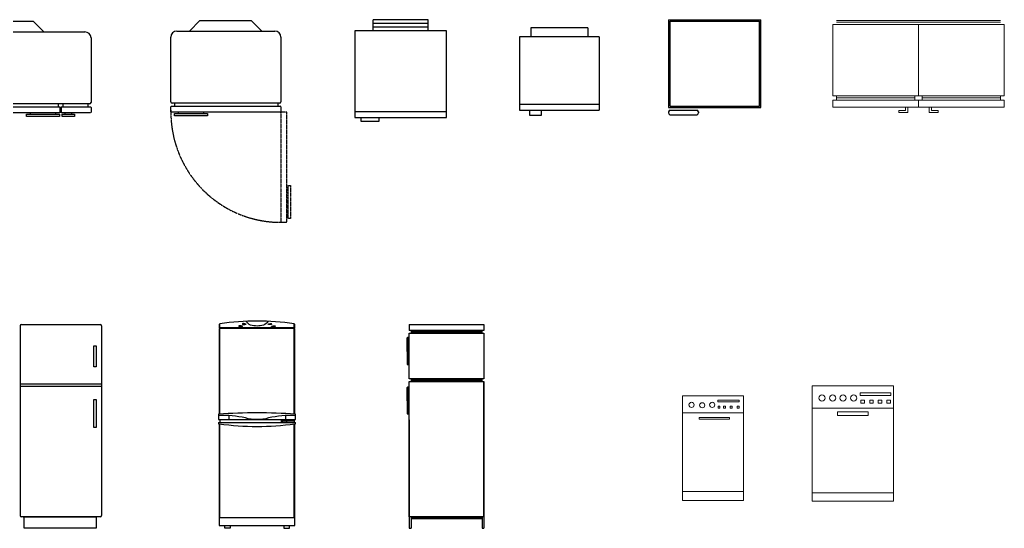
# Model space of a CAD drawing. Header units: millimetres. Extents: x 1738 to 17488, y 11313 to 20600.
# Drawn here: x 10238 to 17488, y 16852 to 20596 of the extents above; entities that cross this region are included whole.
import ezdxf

# ---------------------------------------------------------------- set-up
doc = ezdxf.new("R2010")
doc.units = ezdxf.units.MM
doc.linetypes.add('STYLE_02', pattern=[0.295276, 0.19685, -0.098425])

# ---------------------------------------------------------------- blocks, each defined once
blk = doc.blocks.new('A$C56C01848')
for p, q in [((136.4, 624.2), (214.2, 702)), ((214.2, 702), (591.5, 702)), ((669.3, 624.2), (591.5, 702)), ((45, 624.2), (972.8, 624.2)), ((0, 103.5), (0, 579.2)), ((1017.8, 579.2), (1017.8, 103.5)), ((1008.8, 94.5), (9, 94.5)), ((26.7, 94.5), (26.7, 72)), ((776.4, 94.5), (776.4, 72)), ((810.1, 94.5), (810.1, 72)), ((994.6, 94.5), (994.6, 72)), ((0, 31.5), (0, 67.5)), ((4.5, 72), (787.6, 72)), ((787.6, 27), (4.5, 27)), ((542.3, 18), (785.3, 18)), ((542.3, 0), (542.3, 18)), ((785.3, 0), (542.3, 0)), ((569.3, 27), (569.3, 18)), ((758.3, 18), (758.3, 27)), ((785.3, 18), (785.3, 0)), ((787.6, 72), (787.6, 27)), ((798.9, 72), (1013.3, 72)), ((798.9, 72), (798.9, 27)), ((1013.3, 27), (798.9, 27)), ((805.9, 0), (805.9, 18)), ((805.9, 18), (896, 18)), ((896, 0), (805.9, 0)), ((824.3, 27), (824.3, 18)), ((877.6, 18), (877.6, 27)), ((896, 18), (896, 0)), ((1017.8, 67.5), (1017.8, 31.5))]:
    blk.add_line(p, q)
for centre, radius, start, end in [((45, 579.2), 45, 90, 180), ((972.8, 579.2), 45, 0, 90), ((9, 103.5), 9, 180, 270), ((1008.8, 103.5), 9, 270, 0), ((4.5, 67.5), 4.5, 90, 180), ((4.5, 31.5), 4.5, 180, 270), ((1013.3, 67.5), 4.5, 0, 90)]:
    blk.add_arc(centre, radius, start, end)
blk = doc.blocks.new('A$C65FB7E00')
for p, q in [((136.4, 1407.2), (214.2, 1485)), ((214.2, 1485), (591.5, 1485)), ((669.3, 1407.2), (591.5, 1485)), ((45, 1407.2), (765, 1407.2)), ((0, 886.5), (0, 1362.2)), ((810, 1362.2), (810, 886.5)), ((801, 877.5), (9, 877.5)), ((26.7, 877.5), (26.7, 855)), ((786.9, 877.5), (786.9, 855)), ((0, 814.5), (0, 850.5)), ((4.5, 855), (805.5, 855)), ((805.5, 810), (4.5, 810)), ((27, 783), (27, 801)), ((27, 801), (270, 801)), ((54, 810), (54, 801)), ((243, 801), (243, 810)), ((270, 801), (270, 783)), ((810, 850.5), (810, 814.5)), ((270, 783), (27, 783))]:
    blk.add_line(p, q)
at = {"linetype": 'STYLE_02'}
for p, q in [((810, 805.5), (810, 0.9)), ((854.1, 810), (814.5, 810)), ((855, 9), (855, 809.1)), ((863, 243), (854, 243)), ((863, 270), (881, 270)), ((863, 27), (863, 270)), ((881, 270), (881, 27)), ((810.9, 0), (846, 0)), ((854, 54), (863, 54)), ((881, 27), (863, 27))]:
    blk.add_line(p, q, dxfattribs=at)
for centre, radius, start, end in [((45, 1362.2), 45, 90, 180), ((765, 1362.2), 45, 0, 90), ((9, 886.5), 9, 180, 270), ((801, 886.5), 9, 270, 0), ((4.5, 850.5), 4.5, 90, 180), ((4.5, 814.5), 4.5, 180, 270), ((805.5, 850.5), 4.5, 0, 90), ((805.5, 814.5), 4.5, 270, 0), ((814.5, 805.5), 4.5, 90, 180)]:
    blk.add_arc(centre, radius, start, end)
for centre, radius, start, end in [((810, 810), 810, 178.93945, 271.29051), ((854.1, 809.1), 0.9, 0, 90), ((810.9, 0.9), 0.9, 180, 270), ((846, 9), 9, 270, 0), ((854.1, 0.9), 0.9, 270, 0), ((854.1, 0.9), 0.9, 270, 0)]:
    blk.add_arc(centre, radius, start, end, dxfattribs=at)
blk = doc.blocks.new('A$C15BA614B')
for p, q in [((495, 747), (495, 720)), ((630, 747), (495, 747)), ((630, 720), (630, 747)), ((0, 720), (0, 81)), ((675, 720), (0, 720)), ((675, 675), (0, 675)), ((675, 81), (675, 720)), ((0, 81), (675, 81)), ((135, 81), (135, 0)), ((540, 81), (540, 0)), ((135, 54), (540, 54)), ((135, 27), (540, 27)), ((135, 0), (540, 0))]:
    blk.add_line(p, q)
blk = doc.blocks.new('A$C659B0DF6')
for p, q in [((585, 606.1), (0, 606.1)), ((0, 66.1), (0, 606.1)), ((423, 642.1), (423, 606.1)), ((513, 642.1), (423, 642.1)), ((513, 606.1), (513, 642.1)), ((585, 66.1), (585, 606.1)), ((585, 561.1), (0, 561.1)), ((0, 66.1), (585, 66.1)), ((82.3, 0), (82.3, 66.1)), ((502.7, 0), (502.7, 66.1)), ((82.3, 0), (502.7, 0))]:
    blk.add_line(p, q)
blk = doc.blocks.new('A$C2D136ECC')
for p, q in [((18, 1500), (568.2, 1500)), ((18, 1500), (18, 1457)), ((568.2, 1457), (18, 1457)), ((31.6, 1456.9), (31.6, 1438.2)), ((31.6, 1452.7), (551.8, 1452.7)), ((551.8, 1456.9), (551.8, 1438.2)), ((568.2, 1500), (568.2, 1457)), ((0, 1395.9), (3.7, 1206.9)), ((5, 1404.1), (8.8, 1206.9)), ((18, 1405.1), (9, 1405.1)), ((18, 1436.9), (568, 1436.9)), ((18, 1100), (18, 1436.9)), ((31.6, 1448.8), (551.8, 1448.8)), ((31.6, 1444.8), (551.8, 1444.8)), ((568, 1436.9), (568, 1100)), ((3.7, 1206.9), (18, 1206.9)), ((492.6, 1100), (18, 1100)), ((31.6, 1100), (31.6, 1081.3)), ((31.6, 1095.8), (492.6, 1095.8)), ((31.6, 1091.8), (492.6, 1091.8)), ((31.6, 1087.9), (492.6, 1087.9)), ((36.4, 1100), (36.4, 1081.3)), ((568, 1100), (492.6, 1100)), ((492.6, 1095.8), (551.8, 1095.8)), ((492.6, 1091.8), (551.8, 1091.8)), ((492.6, 1087.9), (551.8, 1087.9)), ((551.8, 1100), (551.8, 1081.3)), ((0, 1030.9), (3.7, 841.9)), ((5, 1039.1), (8.8, 841.9)), ((18, 1040.1), (9, 1040.1)), ((18, 85.2), (18, 1081.3)), ((18, 1081.3), (492.6, 1081.3)), ((492.6, 1081.3), (568, 1081.3)), ((568, 85.2), (568, 1081.3)), ((568, 1081.3), (568, 85.2)), ((3.7, 841.9), (18, 841.9)), ((18, 798.7), (18, 0)), ((545.1, 85.2), (18, 85.2)), ((31.6, 85.2), (31.6, 0)), ((31.6, 81.2), (545.1, 81.2)), ((31.6, 76.5), (545.1, 76.5)), ((568, 85.2), (545.1, 85.2)), ((545.1, 81.2), (554.4, 81.2)), ((545.1, 76.5), (554.4, 76.5)), ((554.4, 85.2), (554.4, 0)), ((568, 85.2), (568, 0)), ((18, 0), (31.6, 0)), ((31.6, 71.9), (545.1, 71.9)), ((545.1, 71.9), (554.4, 71.9)), ((554.4, 0), (554.4, 0)), ((554.4, 0), (568, 0))]:
    blk.add_line(p, q)
for centre in [(9, 1396.1), (9, 1031.1)]:
    blk.add_arc(centre, 8.99, 90, 181.12299)
blk = doc.blocks.new('A$C43BC2F3A')
for p, q in [((0, 1490.5), (0, 93.5)), ((10, 1500), (590, 1500)), ((600, 1490), (600, 93.5)), ((590, 83.5), (10.3, 83.5)), ((22.6, 83.5), (561, 83.5)), ((30.8, 0), (30.8, 83.5)), ((561, 83.5), (561, 0)), ((561, 0), (30.8, 0))]:
    blk.add_line(p, q)
for points in [[(561, 1344.2), (561, 1188.3), (544.3, 1188.3), (544.3, 1344.2)], [(561, 949), (561, 743), (544.3, 743), (544.3, 949)]]:
    blk.add_lwpolyline(points, close=True)
for points in [[(600, 1060.3), (0, 1060.3)], [(600, 1043.6), (0, 1043.6)]]:
    blk.add_lwpolyline(points)
for centre, radius, start, end in [((10, 1490), 10, 90, 180), ((590, 1490), 10, 0, 90), ((10.5, 94), 10.5, 182.87909, 268.80508), ((590, 93.5), 10, 270, 0)]:
    blk.add_arc(centre, radius, start, end)
blk = doc.blocks.new('A$C097D0B75')
for p, q in [((0, 699.3), (0, 51.8)), ((10.8, 61.8), (10.8, 689.3)), ((669.3, 61.8), (669.3, 689.3)), ((680.1, 51.8), (680.1, 699.3)), ((0, 51.8), (680.1, 51.8)), ((0, 19.8), (0, 12.5)), ((10.8, 61.8), (669.3, 61.8)), ((12.5, 32.4), (206.9, 32.4)), ((12.5, 0), (206.9, 0)), ((219.4, 19.8), (219.4, 12.5))]:
    blk.add_line(p, q)
at = {"linetype": 'Continuous'}
for p, q in [((0, 699.3), (680.1, 699.3)), ((10.8, 689.3), (669.3, 689.3))]:
    blk.add_line(p, q, dxfattribs=at)
for centre, start, end in [((12.5, 19.8), 90, 180), ((12.5, 12.5), 180, 270), ((206.9, 19.8), 0, 90), ((206.9, 12.5), 270, 0)]:
    blk.add_arc(centre, 12.5, start, end)
blk = doc.blocks.new('refriferador doble')
at = {"lineweight": 20}
for p, q in [((1311.3601, 363.9316), (1310.5704, 363.9316)), ((1310.5704, 363.9316), (1310.5704, 363.8658)), ((1311.2634, 363.9792), (1311.1793, 363.9792)), ((1311.1793, 363.9792), (1311.1793, 363.9619)), ((1311.1793, 363.9619), (1311.2411, 363.9619)), ((1311.2411, 363.9619), (1311.2411, 363.9316)), ((1311.2634, 363.9316), (1311.2634, 363.9792)), ((1311.3601, 363.9316), (1312.1498, 363.9316)), ((1311.3601, 363.8658), (1311.3601, 363.9316)), ((1311.3601, 363.8658), (1311.3601, 363.9316)), ((1311.4568, 363.9316), (1311.4568, 363.9792)), ((1311.4568, 363.9792), (1311.541, 363.9792)), ((1311.541, 363.9619), (1311.4791, 363.9619)), ((1311.4791, 363.9619), (1311.4791, 363.9316)), ((1311.541, 363.9792), (1311.541, 363.9619)), ((1312.1498, 363.9316), (1312.1498, 363.8658)), ((1310.5704, 363.8658), (1311.3601, 363.8658)), ((1310.5704, 363.8263), (1311.3601, 363.8263)), ((1310.5704, 363.1682), (1310.5704, 363.8263)), ((1310.6053, 363.8658), (1310.6053, 363.8263)), ((1311.3252, 363.846), (1310.6053, 363.846)), ((1311.3252, 363.8658), (1311.3252, 363.8263)), ((1312.1498, 363.8658), (1311.3601, 363.8658)), ((1312.1498, 363.8263), (1311.3601, 363.8263)), ((1311.3601, 363.8263), (1311.3601, 363.1682)), ((1311.3601, 363.8263), (1311.3601, 363.1682)), ((1311.395, 363.8658), (1311.395, 363.8263)), ((1311.395, 363.846), (1312.115, 363.846)), ((1312.115, 363.8658), (1312.115, 363.8263)), ((1312.1498, 363.1682), (1312.1498, 363.8263)), ((1311.3601, 363.1682), (1310.5704, 363.1682)), ((1310.6054, 363.1471), (1311.3178, 363.1471)), ((1310.6054, 363.1339), (1311.3178, 363.1339)), ((1312.1149, 363.1471), (1311.3035, 363.1471)), ((1312.1149, 363.1339), (1311.3035, 363.1339)), ((1311.3601, 363.1682), (1312.1498, 363.1682))]:
    blk.add_line(p, q, dxfattribs=at)
blk = doc.blocks.new('A$C268718F8')
at = {"lineweight": 20, "xscale": 800, "yscale": 800, "zscale": 800, "rotation": 180}
blk.add_blockref('refriferador doble', (1049719.9, 291183.4), dxfattribs=at)
blk = doc.blocks.new('A$C19BD1E5B')
h = blk.add_hatch()
h.set_pattern_fill('ANSI31', color=0, scale=30, style=0)
h.set_pattern_definition([(45, (-51843.754, 5625.0235), (-2.65165043, 2.65165043), [])])
h.paths.add_polyline_path([(494, 790.4, 1), (486, 790.4, 1)])
h.paths.add_polyline_path([(475.6, 790.4, 1), (467.6, 790.4, 1)])
at = {"color": 0}
for p, q in [((5, 1500.7), (5, 1475)), ((561, 1475), (5, 1475)), ((5, 1470), (5, 840)), ((561, 1470), (5, 1470)), ((10, 840.4), (10, 1505.7)), ((10, 1475), (10, 1470)), ((556, 840.4), (556, 1505.7)), ((556, 1475), (556, 1470)), ((561, 1475), (561, 1500.7)), ((561, 840), (561, 1470)), ((0, 839.6), (0, 800)), ((0, 800), (566, 800)), ((10, 800), (10, 780)), ((74.5, 829.5), (74.5, 800)), ((461, 800), (461, 780)), ((491.5, 829.5), (491.5, 800)), ((501, 800), (501, 780)), ((556, 800), (556, 780)), ((566, 800), (566, 839.6)), ((0, 780), (0, 770)), ((0, 780), (566, 780)), ((0, 770), (5, 770)), ((5, 770), (5, 20)), ((10, 80), (10, 769.3)), ((556, 790), (501, 790)), ((556, 80), (556, 769.3)), ((561, 20), (561, 770)), ((561, 770), (566, 770)), ((566, 770), (566, 780)), ((10, 80), (556, 80)), ((5, 20), (561, 20))]:
    blk.add_line(p, q, dxfattribs=at)
for points in [[(363, 1523.4, -0.160702), (330.9, 1496.3, -0.069593), (283, 1489, -0.069593), (235.1, 1496.3, -0.160702), (203, 1523.4)], [(566, 829.9, 0.065021), (368.2, 812.7, -0.090134), (283, 800, -0.090134), (197.8, 812.7, 0.065021), (0, 829.9)]]:
    blk.add_lwpolyline(points, format="xyb", dxfattribs=at)
for points in [[(176.1, 1486.6, 0.741433), (176.2, 1487.7, 0.050066), (158.2, 1491.8, 0.197229), (150, 1489.5, 0.574938), (151.9, 1484.8, 0.064587), (157.5, 1484.5, 0.030174)], [(201.7, 1502.9, 0.741433), (201.9, 1504.1, 0.050066), (183.9, 1508.1, 0.197229), (175.7, 1505.9, 0.574938), (177.6, 1501.1, 0.064587), (183.1, 1500.9, 0.030174)], [(364.3, 1502.9, -0.741433), (364.1, 1504.1, -0.050066), (382.1, 1508.1, -0.197229), (390.3, 1505.9, -0.574938), (388.4, 1501.1, -0.064587), (382.9, 1500.9, -0.030174)], [(389.9, 1486.6, -0.741433), (389.8, 1487.7, -0.050066), (407.8, 1491.8, -0.197229), (416, 1489.5, -0.574938), (414.1, 1484.8, -0.064587), (408.5, 1484.5, -0.030174)]]:
    blk.add_lwpolyline(points, format="xyb", close=True, dxfattribs=at)
for points in [[(85, 20), (85, 0), (45, 0), (45, 20)], [(481, 20), (481, 0), (521, 0), (521, 20)]]:
    blk.add_lwpolyline(points, dxfattribs=at)
for centre in [(471.6, 790.4), (490, 790.4)]:
    blk.add_circle(centre, 4, dxfattribs=at)
for centre, radius, start, end in [((283, -417.1), 1942.1, 81.8982, 98.1018), ((10, 1500.7), 5, 98.1018, 180), ((556, 1500.7), 5, 0, 81.8982), ((283, -3019.2), 3869.2, 85.80554, 94.19446), ((283, 2692.1), 1942.1, 261.77018, 278.22982), ((10, 85), 5, 180, 270), ((556, 85), 5, 270, 0)]:
    blk.add_arc(centre, radius, start, end, dxfattribs=at)
blk = doc.blocks.new('A$C428571D1')
at = {"lineweight": 5}
for p, q in [((450, 770), (0, 770)), ((450, 770), (0, 770)), ((0, 770), (450, 770)), ((0, 770), (450, 770)), ((0, 770), (0, 0)), ((0, 770), (0, 0)), ((0, 745), (0, 645)), ((418.2, 738.2), (260.4, 738.2)), ((260.4, 738.2), (260.4, 724.6)), ((418.2, 724.6), (418.2, 738.2)), ((450, 0), (450, 770)), ((450, 0), (450, 770)), ((260.4, 724.6), (418.2, 724.6)), ((263.1, 694.5), (263.1, 678.2)), ((276.7, 694.5), (263.1, 694.5)), ((263.1, 678.2), (276.7, 678.2)), ((276.7, 678.2), (276.7, 694.5)), ((303.9, 694.5), (303.9, 678.2)), ((317.5, 694.5), (303.9, 694.5)), ((303.9, 678.2), (317.5, 678.2)), ((317.5, 678.2), (317.5, 694.5)), ((352.9, 694.5), (352.9, 678.2)), ((366.5, 694.5), (352.9, 694.5)), ((352.9, 678.2), (366.5, 678.2)), ((366.5, 678.2), (366.5, 694.5)), ((404.6, 694.5), (404.6, 678.2)), ((418.2, 694.5), (404.6, 694.5)), ((404.6, 678.2), (418.2, 678.2)), ((418.2, 678.2), (418.2, 694.5)), ((450, 720), (450, 0)), ((0, 645), (450, 645)), ((123, 610.4), (123, 598)), ((346.3, 610.4), (123, 610.4)), ((123, 598), (346.3, 598)), ((346.3, 598), (346.3, 610.4)), ((450, 645), (450, 395)), ((0, 64.5), (450, 64.5)), ((0, 0), (450, 0)), ((0, 0), (450, 0)), ((450, 0), (0, 0)), ((450, 0), (0, 0)), ((0, 0), (450, 0))]:
    blk.add_line(p, q, dxfattribs=at)
for centre in [(67.4, 702.7), (146.3, 699.9), (219.8, 702.7)]:
    blk.add_circle(centre, 19, dxfattribs=at)
blk = doc.blocks.new('A$C7D302EDE')
at = {"lineweight": 5}
for p, q in [((0, 684.8), (600, 684.8)), ((0, 61.4), (600, 61.4))]:
    blk.add_line(p, q, dxfattribs=at)
for points in [[(0, 850), (600, 850), (600, 0), (0, 0)], [(354.5, 799.1), (579.8, 799.1), (579.8, 777.7), (354.5, 777.7)], [(357.9, 744.7), (384.5, 744.7), (384.5, 721.1), (357.9, 721.1)], [(423.8, 744.7), (450.4, 744.7), (450.4, 721.1), (423.8, 721.1)], [(487.3, 744.7), (513.9, 744.7), (513.9, 721.1), (487.3, 721.1)], [(549.4, 744.7), (576, 744.7), (576, 721.1), (549.4, 721.1)], [(187.3, 659.1), (412.7, 659.1), (412.7, 631.7), (187.3, 631.7)]]:
    blk.add_lwpolyline(points, close=True, dxfattribs=at)
for centre in [(72.2, 759.6), (150.8, 759.6), (227.5, 759.6), (305.9, 759.6)]:
    blk.add_circle(centre, 22.8, dxfattribs=at)

msp = doc.modelspace()

# ---------------------------------------------------------------- block references
for name, p in [('A$C65FB7E00', (11351.2, 19104.6)), ('A$C097D0B75', (15016, 19897.1)), ('A$C268718F8', (16224, 19913.4)), ('A$C56C01848', (9745.7, 19882.6)), ('A$C43BC2F3A', (10240.8, 16851.9)), ('A$C19BD1E5B', (11702.7, 16851.9)), ('A$C2D136ECC', (13088.5, 16851.9)), ('A$C7D302EDE', (16072.7, 17051)), ('A$C428571D1', (15117.3, 17057.7))]:
    msp.add_blockref(name, p)
at = {"rotation": 180}
for name, p in [('A$C15BA614B', (13381.1, 20595.8)), ('A$C659B0DF6', (14504, 20536.5))]:
    msp.add_blockref(name, p, dxfattribs=at)

doc.saveas('drawing.dxf')
